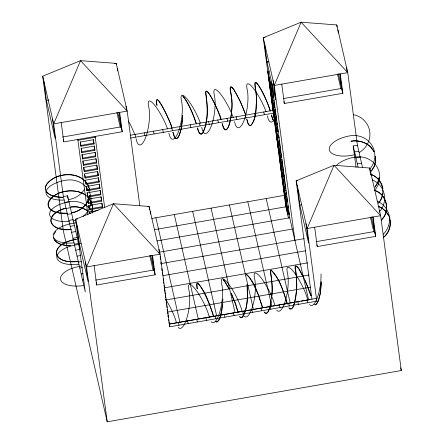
<?xml version="1.0" encoding="UTF-8"?>
<svg xmlns="http://www.w3.org/2000/svg" width="444" height="444" viewBox="0 0 444 444"><rect width="100%" height="100%" fill="white"/><g stroke="black" fill="none" stroke-linecap="round" stroke-linejoin="round"><path stroke-width="0.67" d="M92.369 211.855L92.402 206.815L90.976 201.998L88.19 197.724M92.563 211.877C94.916 188.472 62.959 185.043 50.178 199.128C45.393 203.635 49.24 211.15 55.261 212.127L59.951 213.225L67.177 213.414M373.937 151.754C369.808 143.512 359.956 139.755 351.143 141.264L351.137 141.092M182.54 115.623C182.029 122.96 181.701 130.752 178.061 137.324C177.256 138.189 176.607 138.872 175.447 138.112M182.689 115.651L181.663 126.529L179.515 134.921L178.183 137.451L176.801 138.611L175.441 138.306M222.949 299.123L221.922 309.995L219.774 318.387L218.442 320.923L217.061 322.083L215.695 321.778M271.839 296.109C273.049 287.651 271.439 279.237 270.635 270.896C270.346 271.251 271.484 270.091 271.206 270.324C279.853 279.071 283.627 292.374 287.335 304.051M321.278 281.929C320.385 289.449 320.984 299.095 315.512 304.728M321.428 281.957L320.401 292.829L318.254 301.215L316.922 303.752L315.54 304.911L314.158 304.606M222.45 304.645C221.367 310.411 221.606 317.671 216.983 321.9L215.701 321.584M156.876 105.372C153.519 84.893 172.599 125.791 171.856 128.122M197.13 288.839L196.625 283.733L197.286 283.017M271.162 301.409C270.807 303.43 268.165 318.259 263.997 311.855M379.121 177.567L377.694 182.523L374.908 187.052M379.32 177.583L377.883 182.584L375.069 187.157M382.994 193.556L381.551 198.557L378.738 203.13M89.644 195.732C88.079 204.623 80.236 211.327 71.512 212.765M89.843 195.754C88.267 204.723 80.347 211.494 71.551 212.942M293.634 305.511C298.024 293.046 297.053 279.282 295.243 266.65C298.296 264.341 301.093 274.608 302.814 275.935M202.803 133.161C209.113 120.429 207.459 105.178 205.744 91.758C206.743 89.821 208.414 93.384 209.102 93.806C214.28 101.77 217.954 110.623 220.957 119.603M293.623 305.528C293.323 307.448 290.409 311.055 288.911 307.997M53.963 234.46L55.783 231.479M371.234 171.084L374.02 166.556L375.452 161.594L375.424 156.549M371.395 171.184L374.209 166.617L375.652 161.61L375.624 156.516M378.577 203.025C386.718 193.906 382.534 178.055 370.79 174.453M245.987 275.247L246.625 274.597L249.362 277.278L253.579 284.515L258.064 294.4L262.559 307.759M271.151 270.141C270.002 270.69 270.607 271.85 270.44 272.838C272.089 280.464 272.438 288.306 271.689 296.065C271.179 298.157 269.619 317.726 264.402 312.165M295.771 265.845C294.622 266.394 295.232 267.56 295.06 268.542C296.709 276.168 297.058 284.01 296.309 291.775C295.798 293.867 294.239 313.436 289.022 307.87M381.263 219.941C390.62 211.266 386.73 194.106 374.459 190.426M381.413 220.058C390.859 211.294 386.924 193.973 374.542 190.254M383.45 237.335C388.361 233.289 390.853 226.729 390.11 220.435M383.588 237.462C389.876 232.317 392.257 222.999 388.811 215.568M202.791 133.172C199.822 136.846 197.769 130.27 197.525 128M246.531 274.431C255.572 282.739 258.735 296.353 262.698 307.692M311.966 299.35L296.154 180.836L334.027 165.279L369.674 168.021L380.636 215.712L401.293 370.535L107.22 421.8L63.364 231.03L42.707 76.202L80.547 60.656L116.223 63.387L127.189 111.083L139.805 205.622M65.418 208.114C41.536 214.935 49.795 232.612 71.157 229.437M65.473 208.286C59.391 210.345 51.132 213.792 50.86 221.262C53.23 229.332 64.152 229.781 71.14 229.254M78.455 261.355C70.851 262.104 59.268 262.193 56.305 253.491C57.209 244.045 68.598 240.887 76.446 239.333L76.412 239.161C68.587 240.293 52.653 245.687 57.198 256.316M114.341 63.714L116.223 63.387L116.406 64.757M265.146 37.429L263.259 37.757L272.949 110.378L276.002 125.624L274.048 117.133M43.828 81.091L46.409 100.416L48.918 99.978M267.799 71.312L270.385 82.545L288.461 218.021L285.875 206.782L267.799 71.312L269.058 71.09M270.385 82.545L271.639 82.329L289.716 217.799L308.591 299.889L309.923 299.656M271.478 91.758L272.327 98.107L270.374 89.616L269.53 83.267L271.478 91.758L272.738 91.542L272.438 90.232M62.66 137.018L121.107 126.829M283.217 98.601L341.73 88.4M119.652 112.393L122.233 131.718L63.781 141.908L61.205 122.583M283.921 101.654L284.343 103.491L342.857 93.29L340.276 73.937M130.508 135.209L272.949 110.378M80.764 145.443L93.856 143.162L94.039 143.978L80.952 146.259L80.281 141.814M130.481 138.067L273.582 113.126M81.613 151.798L94.7 149.517L94.888 150.327L81.796 152.614L81.124 148.168M82.456 158.147L95.549 155.866L95.738 156.682L82.645 158.963L81.974 154.518M83.306 164.502L96.398 162.215L96.587 163.031L83.494 165.312L82.823 160.872M97.43 169.386L97.242 168.57L84.155 170.851L84.338 171.667L97.43 169.386L96.864 165.151L83.777 167.432L84.338 171.667M84.998 177.206L98.091 174.919L98.279 175.735L85.187 178.016L84.599 174.181M99.129 182.09L98.562 177.855L85.47 180.136L86.036 184.371L99.129 182.09L98.94 181.274L85.847 183.555L85.442 180.53M86.697 189.904L99.789 187.623L99.972 188.439L86.88 190.72L86.208 186.28M42.707 76.202L53.669 123.898L63.359 196.52L67.588 195.782L79.77 248.773M356.038 167.233L353.202 145.993L357.431 145.255L362.609 167.777M87.54 196.259L100.633 193.978L100.821 194.794L87.729 197.075L87.057 192.629M64.73 202.481L68.959 201.748M354.573 151.959L358.802 151.221M88.389 202.608L101.482 200.327L101.67 201.143L88.578 203.424L87.906 198.979M66.1 208.447L70.33 207.709M355.944 157.92L360.173 157.182M89.238 208.963L102.331 206.682L102.514 207.492L89.427 209.779L88.756 205.333M67.471 214.408L71.7 213.669M357.315 163.88L361.544 163.142M98.218 210.412L89.705 211.893L89.949 213.708M68.842 220.368L73.071 219.63M77.484 218.953L75.597 219.281L85.287 291.908L63.359 196.52M147.863 206.688L149.117 206.466L160.084 254.157L169.774 326.784L316.811 301.154L307.12 228.527L296.154 180.836L297.408 180.614M70.213 226.329L74.442 225.591M71.584 232.29L75.813 231.552M151.809 218.465L284.549 195.327L287.013 208.181L284.499 195.454M72.955 238.25L77.184 237.512M154.39 229.703L285.875 206.782M74.326 244.217L78.555 243.479M76.723 224.17L79.304 243.523L81.191 243.195M297.28 185.725L299.861 205.078L301.742 204.745M75.696 250.177L79.926 249.439M156.976 240.937L289.716 217.799M77.067 256.138L80.691 255.505M78.438 262.099L81.457 261.572M158.874 252.297L292.302 229.037M79.809 268.059L82.223 267.638M81.18 274.02L82.989 273.704M160.778 263.653L304.212 238.65M82.545 279.981L83.755 279.776M95.56 280.125L154.007 269.935M316.111 241.68L374.625 231.479M96.12 282.573L96.681 285.015L155.128 274.825L152.547 255.472M316.816 244.733L317.238 246.564L375.752 236.369L373.171 217.011M162.843 275.691L305.616 250.805M164.219 287.851L307.692 262.842M165.601 300.016L309.102 274.997M167.66 312.054L310.511 287.151M169.142 324.037L316.178 298.407L316.811 301.154M169.719 324.098L198.313 319.114L174.27 214.546M198.99 318.997L216.012 316.028M269.108 306.771L216.689 315.912L192.652 211.344M270.468 306.538L271.828 306.299L247.791 201.731M272.511 306.177L279.315 304.995M280.68 304.756L289.527 303.213M290.892 302.975L294.294 302.381M295.654 302.142L299.739 301.432M301.099 301.193L307.908 300.011M67.172 213.231L59.984 213.048L55.322 211.954C52.198 210.75 48.829 208.724 48.135 205.122C50.444 190.937 73.765 187.529 84.221 194.283M78.483 261.533C71.295 262.232 62.349 262.282 57.209 256.332M70.968 206.904L76.662 206.726L82.151 207.87L87.068 210.262M70.99 207.082C77.989 206.205 85.492 208.175 90.415 213.42M62.576 197.258C56.888 197.108 50.388 196.353 46.476 191.725M62.571 197.436C56.871 197.236 50.178 196.587 46.309 191.836M70.751 245.626C65.09 245.427 58.453 244.788 54.645 240.093M70.746 245.81L65.401 245.477L60.711 244.378C57.47 243.14 54.113 241.081 53.385 237.423M357.431 145.255L347.741 72.633L336.78 24.942L301.132 22.2L263.259 37.757L274.226 85.448L294.883 240.276M370.873 174.287C377.073 176.451 381.79 181.996 382.967 188.461M378.216 206.227L381.912 207.931L385.947 211.311L388.811 215.562M378.133 206.399L381.796 208.086L385.792 211.433L388.628 215.645M295.843 265.845L297.047 266.555L298.701 268.553L302.941 275.841L307.437 285.736L310.989 295.61M271.223 270.135C280.281 278.799 283.555 292.385 287.473 303.985M197.364 283.006C206.305 291.508 209.535 304.884 213.459 316.278M371.262 147.425C366.139 142.025 358.391 139.943 351.143 141.081L351.143 141.253M233.833 89.394C226.201 79.859 233 99.928 231.774 101.598C233.427 105.084 228.177 144.489 222.283 123.643M182.928 95.96C189.449 104.057 192.996 114.152 196.476 123.832M182.839 96.104C189.272 104.235 192.912 114.213 196.337 123.898M223.188 279.426L224.853 281.446L229.082 288.711M223.093 279.576L224.742 281.568L228.96 288.811M273.97 120.979L272.794 119.242L271.517 115.057M273.87 121.112L272.672 119.347L271.378 115.107M175.497 138.145L174.314 136.413L173.043 132.223M175.386 138.273L174.198 136.53L172.905 132.29M239.782 316.455L240.371 317.321L241.636 317.599C248.662 308.719 247.297 295.177 247.058 284.399M239.671 316.583C240.115 318.143 242.424 318.176 243.051 316.644C247.991 306.787 247.869 295.16 247.208 284.388M371.262 147.425L374.126 151.682M233.822 89.377L240.359 101.437L245.715 115.246M305.106 280.702L310.85 295.682M231.374 293.49L235.542 303.729L238.234 312.565M231.246 293.578L235.403 303.801L238.095 312.632M46.298 191.819L45.216 189.044C44.872 185.204 47.891 182.351 50.627 180.181C63.142 170.663 86.73 172.727 89.877 190.665M270.335 110.95C266.899 101.238 263.248 91.214 256.771 83.072C256.06 82.473 255.311 81.929 254.873 83.028C254.923 89.594 257.193 96.082 256.399 102.753C255.383 110.201 256.299 119.913 250.583 125.558C247.78 125.408 247.769 121.467 246.897 119.347M270.196 111.022C269.98 106.455 250.161 64.202 256.188 92.335C256.449 102.886 257.77 117.205 250.644 125.741C247.586 125.719 247.685 121.428 246.764 119.414M245.576 115.312C246.559 113.636 227.189 72.217 230.88 92.469C232.506 100.86 232.123 109.524 230.902 117.943C229.842 122.045 229.648 127.228 226.04 130.025C223.049 130.037 223.01 125.802 222.144 123.704M221.095 119.536C221.978 117.777 202.825 76.174 206.11 96.786C207.831 108.719 208.042 121.995 202.692 133.017C199.861 136.591 197.952 130.109 197.663 127.933M171.717 128.188C172.694 126.39 153.302 85.159 157.021 105.339M89.677 190.698C86.552 172.899 63.148 170.89 50.738 180.325C48.008 182.384 45.233 185.348 45.41 189M213.32 316.339C214.646 314.43 194.233 267.821 197.28 288.811M338.367 73.748L342.857 93.29M371.256 216.827L375.752 236.369M337.512 74.104L340.881 88.756M370.407 217.183L373.776 231.829M353.202 145.993L358.075 167.194M400.677 367.848L401.293 370.535M299.861 205.078L308.58 242.99L305.994 223.637M273.282 96.581L273.582 97.891L272.821 92.174M274.115 103.741L274.714 106.355L274.203 102.547M274.547 106.516L274.847 107.82M275.541 113.514L275.846 114.824M275.957 117.099L276.257 118.404M276.39 119.869L276.69 121.173M276.806 123.449L277.106 124.753M277.239 126.218L278.105 131.757L277.65 129.798M278.649 136.802L278.949 138.106L278.627 135.686M274.331 119.247L276.845 131.979L274.897 123.482M279.498 143.151L279.798 144.455L279.232 140.226M275.175 125.602L277.694 138.328L275.741 129.831M279.481 143.961L280.242 147.785M280.347 149.5L280.647 150.81L280.403 148.995M280.325 150.311L281.49 157.159M276.59 136.186L278.543 144.677L276.024 131.951L277.694 143.95M276.873 138.3L279.387 151.027L277.439 142.535M282.173 163.664L282.473 164.974M278.283 148.884L280.236 157.376L277.716 144.65L278.61 150.799M283.017 170.013L283.316 171.323M283.433 173.598L284.032 176.207L283.472 171.978M283.866 176.368L284.315 178.327M279.415 157.354L281.929 170.08L279.981 161.583L279.248 155.594M284.865 183.372L285.165 184.676M280.258 163.703L282.778 176.429L280.824 167.937L280.164 162.443M285.276 186.952L285.581 188.256M285.708 189.721L286.014 191.025M281.108 170.052L283.627 182.778L281.674 174.287L280.985 168.609M286.125 193.301L286.424 194.605M286.558 196.07L287.423 201.609L286.974 199.65M281.957 176.401L284.471 189.127L282.523 180.636M282.8 182.75L285.32 195.477L283.366 186.985M287.973 206.654L288.273 207.959L287.945 205.539M288.816 213.003L289.116 214.313L288.556 210.079M284.216 193.334L286.169 201.831L283.649 189.105L284.365 193.956M263.758 111.982L264.391 114.724M306.987 300.011L307.62 302.753M254.573 113.586L255.2 116.328M297.796 301.609L298.429 304.356M266.167 198.529L290.209 303.091M245.382 115.185L246.009 117.932M288.611 303.213L289.238 305.96M236.191 116.789L236.824 119.53M279.42 304.817L280.047 307.559M227.001 118.393L227.633 121.134M270.23 306.416L270.862 309.163M217.81 119.991L218.442 122.738M261.039 308.019L261.671 310.761M229.409 204.939L253.452 309.501M208.619 121.595L209.252 124.337M251.848 309.623L252.481 312.365M199.434 123.199L200.061 125.941M242.657 311.222L243.29 313.969M211.033 208.142L235.07 312.704M190.243 124.797L190.87 127.545M233.472 312.826L234.099 315.567M181.052 126.401L181.685 129.143M224.281 314.43L224.914 317.171M171.861 128L172.494 130.747M215.09 316.028L215.723 318.775M162.671 129.604L163.303 132.351M205.899 317.632L206.532 320.374M153.485 131.208L154.112 133.949M196.709 319.236L197.341 321.978M144.294 132.806L144.922 135.553M187.523 320.834L188.151 323.582M155.894 217.754L179.931 322.316M135.104 134.41L135.736 137.157M178.333 322.438L178.96 325.18M160.095 256.665L160.706 259.313M164.458 289.849L164.757 291.153M164.891 292.618L165.19 293.922M167.149 309.551L167.449 310.861M167.999 315.9L168.298 317.21L168.043 315.301M169.392 325.136L169.774 326.784M117.893 112.859L122.233 131.718M150.638 255.306L155.128 274.825M116.894 112.587L120.263 127.223M149.789 255.666L153.158 270.302M63.22 139.46L63.642 141.297M46.409 100.416L55.123 138.334L52.547 119.009M79.304 243.523L88.023 281.441L85.442 262.088M379.526 210.867L379.703 212.199M370.784 172.866L371.145 175.535M369.674 168.021L370.224 172.128M372.677 216.839L374.886 233.411M346.631 67.788L347.164 71.789M337.895 29.787L338.339 33.122M336.78 24.942L337.052 26.995M339.782 73.76L341.991 90.337M314.652 227.211L317.238 246.564M316.178 298.407L316.361 299.778M281.762 84.132L284.343 103.491M273.099 80.558L275.685 99.911L266.966 61.999L264.385 42.646M271.606 83.072L272.455 89.422M273.865 100.005L274.037 101.276M275.075 109.08L275.563 112.704M275.924 115.429L276.329 118.454M276.851 122.383L277.173 124.803M281.774 159.274L282.34 163.509M282.623 165.623L283.189 169.858M284.399 178.932L284.882 182.562M285.242 185.281L285.647 188.306M286.175 192.235L286.497 194.655M273.482 112.898L274.131 117.233M274.314 118.604L275.041 124.087M275.225 125.452L275.957 130.936M281.896 175.458L282.628 180.941M282.811 182.312L283.45 187.107M160.928 261.96L161.266 264.502M161.805 268.526L162.143 271.062M162.31 272.333L162.565 274.237M163.187 278.893L163.442 280.802M163.608 282.073L163.781 283.339M164.064 285.459L164.319 287.362M164.485 288.633L164.824 291.175M165.362 295.193L165.701 297.735M165.867 299.006L166.039 300.277M166.322 302.392L166.578 304.295M166.744 305.566L167 307.47M167.621 312.126L167.876 314.036M168.581 319.325L168.748 320.596M168.92 321.867L169.175 323.77M158.958 249.273L159.402 252.608M150.239 211.355L150.599 214.025M149.573 209.89L149.117 206.466L113.436 203.729L75.597 219.281L86.563 266.977L107.22 421.8M152.048 255.256L154.179 271.228M126.063 106.194L126.507 109.524M117.349 68.276L117.704 70.94M119.153 112.171L121.367 128.771M104.712 207.748L95.121 136.441L95.31 137.257L77.989 140.276L77.8 139.46L87.94 214.874M94.039 143.978L93.479 139.743L80.386 142.025L80.952 146.259M94.888 150.327L94.322 146.093L81.23 148.379L81.796 152.614M95.738 156.682L95.171 152.447L82.079 154.728L82.645 158.963M96.587 163.031L96.021 158.797L82.928 161.083L83.494 165.312M98.279 175.735L97.713 171.501L84.621 173.782L85.187 178.016M99.972 188.439L99.412 184.204L86.319 186.486L86.88 190.72M100.821 194.794L100.255 190.559L87.163 192.84L87.729 197.075M101.67 201.143L101.104 196.908L88.012 199.19L88.578 203.424M102.514 207.492L101.954 203.258L88.861 205.544L89.427 209.779M93.368 139.533L93.856 143.162M94.217 145.887L94.7 149.517M95.066 152.237L95.549 155.866M95.915 158.591L96.398 162.215M96.759 164.94L97.242 168.57M97.608 171.29L98.091 174.919M98.457 177.644L98.94 181.274M99.301 183.994L99.789 187.623M100.15 190.348L100.633 193.978M100.999 196.698L101.482 200.327M101.843 203.052L102.331 206.682M83.666 167.222L84.071 170.246M89.599 211.683L89.843 213.497M94.1 265.662L96.681 285.015M67.588 195.782L67.954 198.524M64.269 200.044A21.789 9.785 -8.9 0 1 45.993 192.063A21.789 9.785 -8.9 0 1 66.439 180.136A21.789 20.685 -11.4 0 1 89.3 191.952A21.789 20.685 -11.4 0 1 83.161 216.372M75.991 220.23A21.789 20.685 -11.4 0 1 72.91 220.995M84.61 189.044A21.789 20.685 -11.4 0 1 68.654 199.6M79.221 244.433A21.789 20.685 -11.4 0 0 77.339 244.633A21.789 9.785 -8.9 0 0 56.876 257.426A21.789 9.785 -8.9 0 0 78.932 264.186M83.183 285.597A21.789 9.785 -8.9 0 1 60.523 279.065A21.789 9.785 -8.9 0 1 80.969 266.134M69.153 221.462A21.789 9.785 -8.9 0 1 49.606 213.853A21.789 9.785 -8.9 0 1 70.074 201.637A21.789 20.685 -11.4 0 1 92.774 213.114M76.224 222.899A21.789 20.685 -11.4 0 0 73.704 223.132A21.789 9.785 -8.9 0 0 53.23 235.642A21.789 9.785 -8.9 0 0 74.043 242.84M79.015 241.919A21.789 20.685 -11.4 0 1 77.783 242.241M377.056 201.082A21.789 20.663 -17.8 0 1 383.244 234.304M353.163 114.602A21.789 20.663 -17.8 0 1 369.702 131.23A21.789 20.663 -17.8 0 1 359.185 152.575M355.178 154.434A21.789 20.663 -17.8 0 1 351.498 155.4A21.789 9.762 -11.2 0 1 329.265 149.356A21.789 9.762 -11.2 0 1 349.916 135.831A21.789 20.663 -17.8 0 1 372.044 145.499A21.789 20.663 -17.8 0 1 369.835 169.036M372.161 179.787A21.789 20.663 -17.8 0 1 379.626 211.627M336.635 165.257A21.789 9.762 -11.2 0 1 354.812 157.126A21.789 20.663 -17.8 0 1 376.939 166.794A21.789 20.663 -17.8 0 1 374.73 190.332M178.288 327.4A21.789 6.377 -82.3 0 0 187.129 317.216A21.789 6.377 -82.3 0 0 188.972 290.259A21.789 4.518 62.9 0 1 195.81 289.771A21.789 4.518 62.9 0 1 209.291 317.088M307.897 300.444A21.789 4.518 62.9 0 0 294.477 272.855A21.789 4.518 62.9 0 0 287.451 273.093A21.789 6.377 -82.3 0 1 285.609 300.05A21.789 6.377 -82.3 0 1 276.767 310.234M165.928 299.761A21.789 4.518 62.9 0 1 176.468 322.81M321.029 273.954A21.789 6.377 -82.3 0 1 317.288 297.819A21.789 6.377 -82.3 0 1 309.59 304.512M211.111 321.678A21.789 6.377 -82.3 0 0 219.952 311.494A21.789 6.377 -82.3 0 0 221.8 284.537A21.789 4.518 62.9 0 1 228.632 284.049A21.789 4.518 62.9 0 1 242.119 311.361M274.947 305.639A21.789 4.518 62.9 0 0 261.461 278.327A21.789 4.518 62.9 0 0 254.628 278.815A21.789 6.377 -82.3 0 1 252.78 305.772A21.789 6.377 -82.3 0 1 243.939 315.956M266.073 111.783A21.789 4.518 62.9 0 0 252.597 87.346A21.789 4.518 62.9 0 0 247.197 89.621A21.789 6.377 -82.3 0 1 244.2 120.074A21.789 6.377 -82.3 0 1 234.815 122.699A21.789 4.518 62.9 0 0 234.549 121.623M267.371 115.901A21.789 4.518 62.9 0 1 267.638 116.977A21.789 6.377 -82.3 0 0 274.597 119.353M167.593 128.949A21.789 4.518 62.9 0 0 154.118 104.512A21.789 4.518 62.9 0 0 148.718 106.788A21.789 6.377 -82.3 0 1 145.721 137.24A21.789 6.377 -82.3 0 1 136.336 139.866A21.789 4.518 62.9 0 0 136.069 138.789M168.892 133.067A21.789 4.518 62.9 0 1 169.158 134.144A21.789 6.377 -82.3 0 0 178.549 131.518A21.789 6.377 -82.3 0 0 181.541 101.066A21.789 4.518 62.9 0 1 186.946 98.79A21.789 4.518 62.9 0 1 200.416 123.227M128.455 120.979A21.789 4.518 62.9 0 1 134.765 134.671M233.244 117.505A21.789 4.518 62.9 0 0 219.769 93.068A21.789 4.518 62.9 0 0 214.369 95.343A21.789 6.377 -82.3 0 1 211.377 125.796A21.789 6.377 -82.3 0 1 201.987 128.421A21.789 4.518 62.9 0 0 201.72 127.345M80.547 60.656L53.669 123.898L127.189 111.083L80.547 60.656M113.436 203.729L86.563 266.977L160.084 254.157L113.436 203.729M301.132 22.2L274.226 85.448L347.741 72.633L301.132 22.2M334.027 165.279L307.12 228.527L380.636 215.712L334.027 165.279M268.848 61.66L266.966 61.999L268.848 61.672M270.352 83.289L268.398 74.797L269.247 81.147L271.201 89.644L270.352 83.289M272.61 100.227L270.657 91.73L271.506 98.085L273.46 106.577L272.61 100.227M273.743 108.691L271.789 100.2L274.303 112.926L273.743 108.691M274.586 115.04L272.633 106.549L275.152 119.275L274.586 115.04M280.519 159.496L278.566 150.999L281.085 163.725L280.519 159.496M287.296 210.295L285.342 201.804L287.862 214.53L287.296 210.295"/></g></svg>
